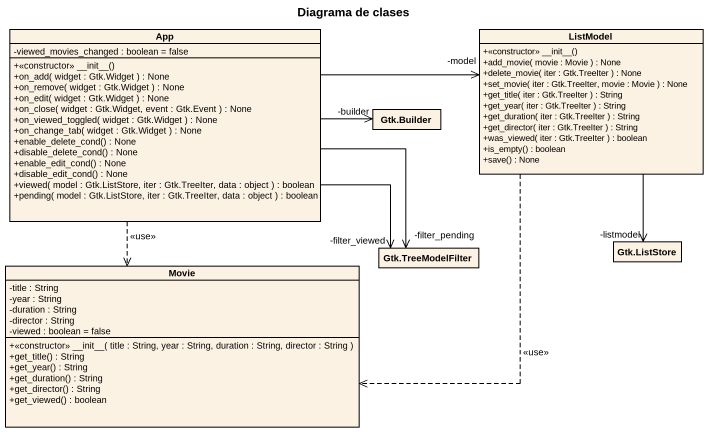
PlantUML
@startuml
title Diagrama de clases
hide circle
hide empty members
skinparam classAttributeIconSize 0
class App {
  -viewed_movies_changed : boolean = false
  +<<constructor>> ~__init~__()
  +on_add( widget : Gtk.Widget ) : None
  +on_remove( widget : Gtk.Widget ) : None
  +on_edit( widget : Gtk.Widget ) : None
  +on_close( widget : Gtk.Widget, event : Gtk.Event ) : None
  +on_viewed_toggled( widget : Gtk.Widget ) : None
  +on_change_tab( widget : Gtk.Widget ) : None
  +enable_delete_cond() : None
  +disable_delete_cond() : None
  +enable_edit_cond() : None
  +disable_edit_cond() : None
  +viewed( model : Gtk.ListStore, iter : Gtk.TreeIter, data : object ) : boolean
  +pending( model : Gtk.ListStore, iter : Gtk.TreeIter, data : object ) : boolean
}
class ListModel {
  +<<constructor>> ~__init~__()
  +add_movie( movie : Movie ) : None
  +delete_movie( iter : Gtk.TreeIter ) : None
  +set_movie( iter : Gtk.TreeIter, movie : Movie ) : None
  +get_title( iter : Gtk.TreeIter ) : String
  +get_year( iter : Gtk.TreeIter ) : String
  +get_duration( iter : Gtk.TreeIter ) : String
  +get_director( iter : Gtk.TreeIter ) : String
  +was_viewed( iter : Gtk.TreeIter ) : boolean
  +is_empty() : boolean
  +save() : None
}
class "Gtk.Builder" as Gtk_Builder
class Movie {
  -title : String
  -year : String
  -duration : String
  -director : String
  -viewed : boolean = false
  +<<constructor>> ~__init~__( title : String, year : String, duration : String, director : String )
  +get_title() : String
  +get_year() : String
  +get_duration() : String
  +get_director() : String
  +get_viewed() : boolean
}
class "Gtk.TreeModelFilter" as Gtk_TreeModelFilter
class "Gtk.ListStore" as Gtk_ListStore
App -right-> "-model" ListModel
App -right-> "-builder" Gtk_Builder
App ..> Movie : <<use>>
App -right-> "-filter_viewed" Gtk_TreeModelFilter
App -right-> "-filter_pending" Gtk_TreeModelFilter
ListModel .left.> Movie : <<use>>
ListModel --> "-listmodel" Gtk_ListStore
@enduml
